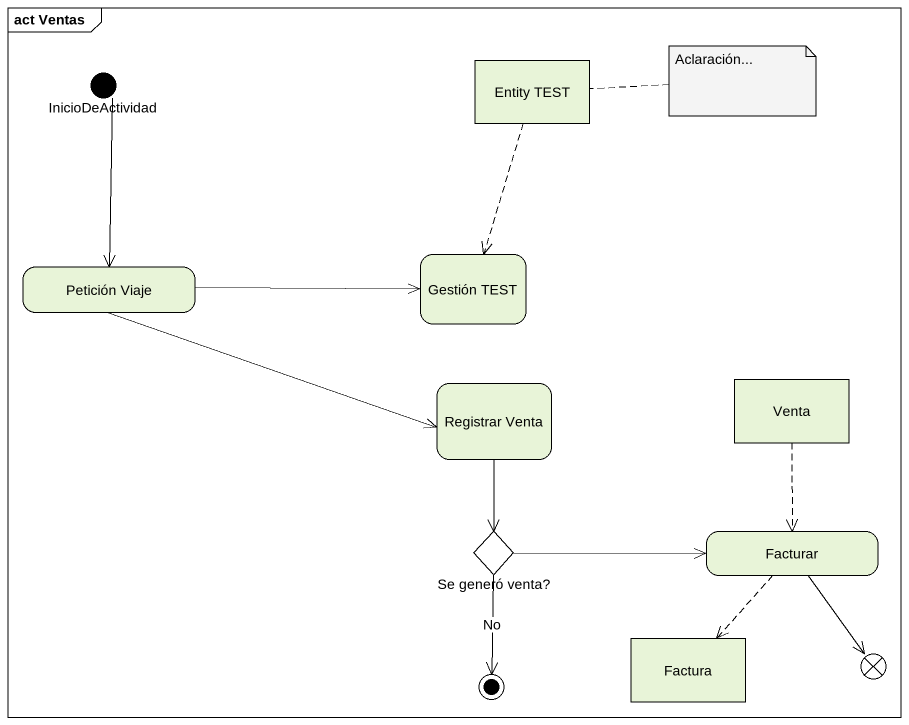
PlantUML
@startuml
mainframe act Ventas
hide empty description
state InicioDeActividad <<start>>
state "Entity TEST" as Entity_TEST <<object>>
state "Gestión TEST" as Gestión_TEST
state "Petición Viaje" as Petición_Viaje
state "Registrar Venta" as Registrar_Venta
state Venta <<object>>
state "Se generó venta?" as Se_generó_venta <<choice>>
state Facturar
state Factura <<object>>
state flowfinal1 <<end>>
InicioDeActividad --> Petición_Viaje
Entity_TEST -[dashed]-> Gestión_TEST
Petición_Viaje -right-> Gestión_TEST
Petición_Viaje -right-> Registrar_Venta
Registrar_Venta --> Se_generó_venta
Venta -[dashed]-> Facturar
Se_generó_venta -right-> Facturar
Facturar -[dashed]-> Factura
Facturar --> flowfinal1
Se_generó_venta --> [*] : No
note right of Entity_TEST : Aclaración...
@enduml
